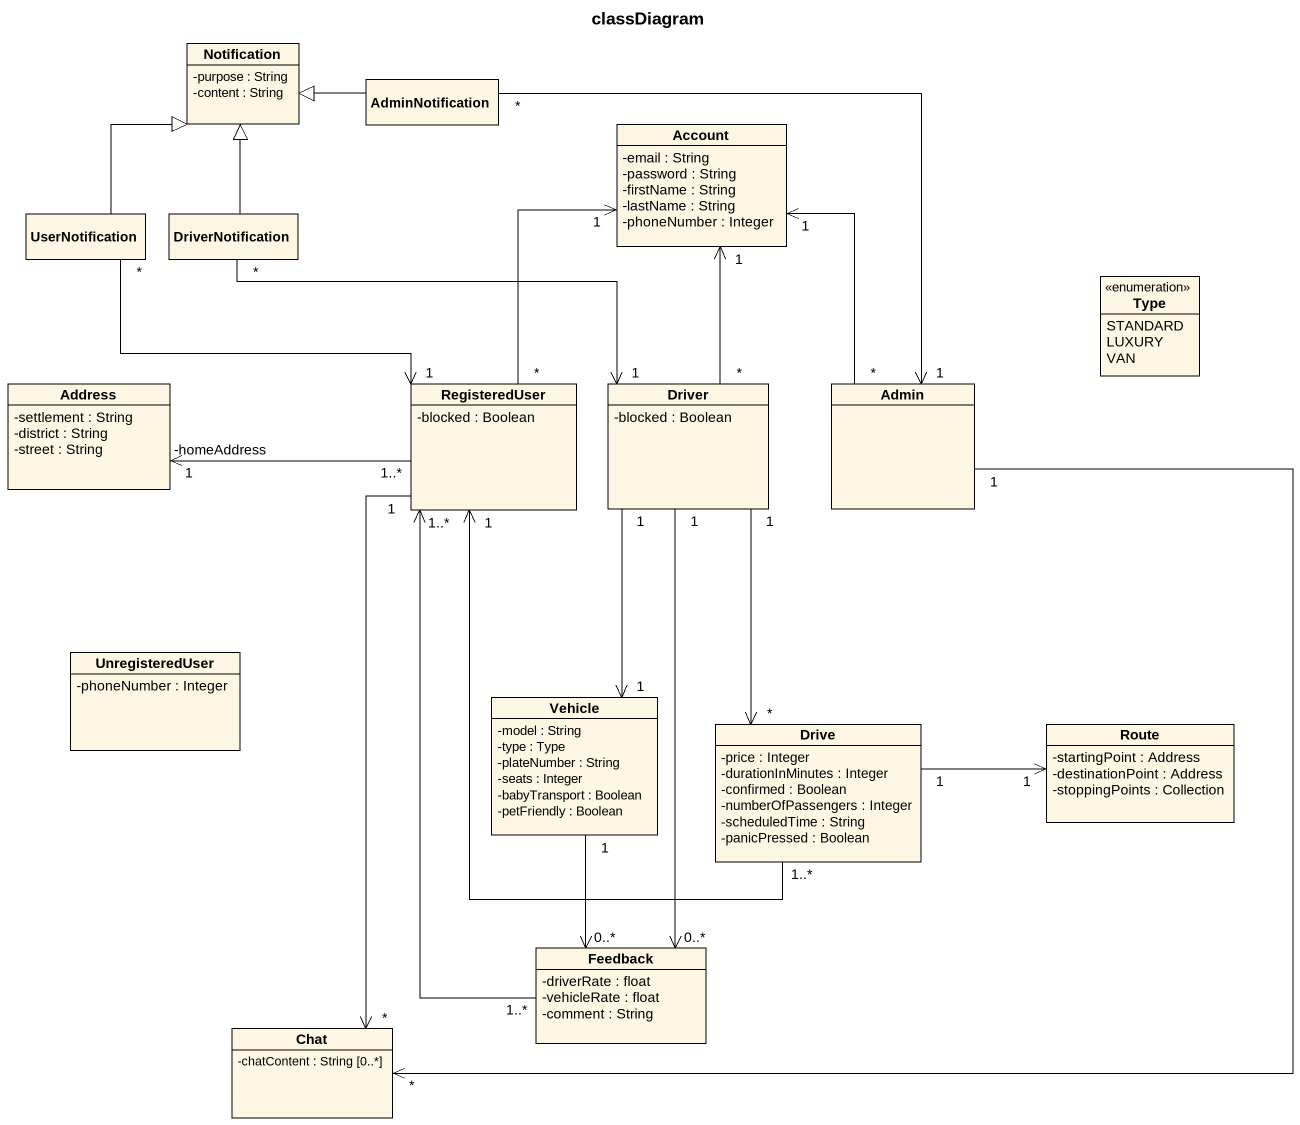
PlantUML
@startuml
title classDiagram
hide circle
hide empty members
skinparam classAttributeIconSize 0
class Notification {
  -purpose : String
  -content : String
}
class AdminNotification
class Account {
  -email : String
  -password : String
  -firstName : String
  -lastName : String
  -phoneNumber : Integer
}
class UserNotification
class DriverNotification
enum Type {
  STANDARD
  LUXURY
  VAN
}
class Address {
  -settlement : String
  -district : String
  -street : String
}
class RegisteredUser {
  -blocked : Boolean
}
class Driver {
  -blocked : Boolean
}
class Admin
class UnregisteredUser {
  -phoneNumber : Integer
}
class Vehicle {
  -model : String
  -type : Type
  -plateNumber : String
  -seats : Integer
  -babyTransport : Boolean
  -petFriendly : Boolean
}
class Drive {
  -price : Integer
  -durationInMinutes : Integer
  -confirmed : Boolean
  -numberOfPassengers : Integer
  -scheduledTime : String
  -panicPressed : Boolean
}
class Route {
  -startingPoint : Address
  -destinationPoint : Address
  -stoppingPoints : Collection
}
class Feedback {
  -driverRate : float
  -vehicleRate : float
  -comment : String
}
class Chat {
  -chatContent : String [0..*]
}
AdminNotification -left-|> Notification
AdminNotification "*" --> "1" Admin
UserNotification -up-|> Notification
UserNotification "*" -right-> "1" RegisteredUser
DriverNotification -up-|> Notification
DriverNotification "*" -right-> "1" Driver
Address "1\n-homeAddress" <-right- "1..*" RegisteredUser
RegisteredUser "*" -up-> "1" Account
RegisteredUser "1" <-- "1..*" Drive
RegisteredUser "1..*" <-- "1..*" Feedback
RegisteredUser "1" --> "*" Chat
Driver "*" -up-> "1" Account
Driver "1" --> "1" Vehicle
Driver "1" --> "*" Drive
Admin "*" -up-> "1" Account
Drive "1" -right-> "1" Route
Feedback "0..*" <-up- "1" Driver
Feedback "0..*" <-up- "1" Vehicle
Chat "*" <-up- "1" Admin
@enduml
